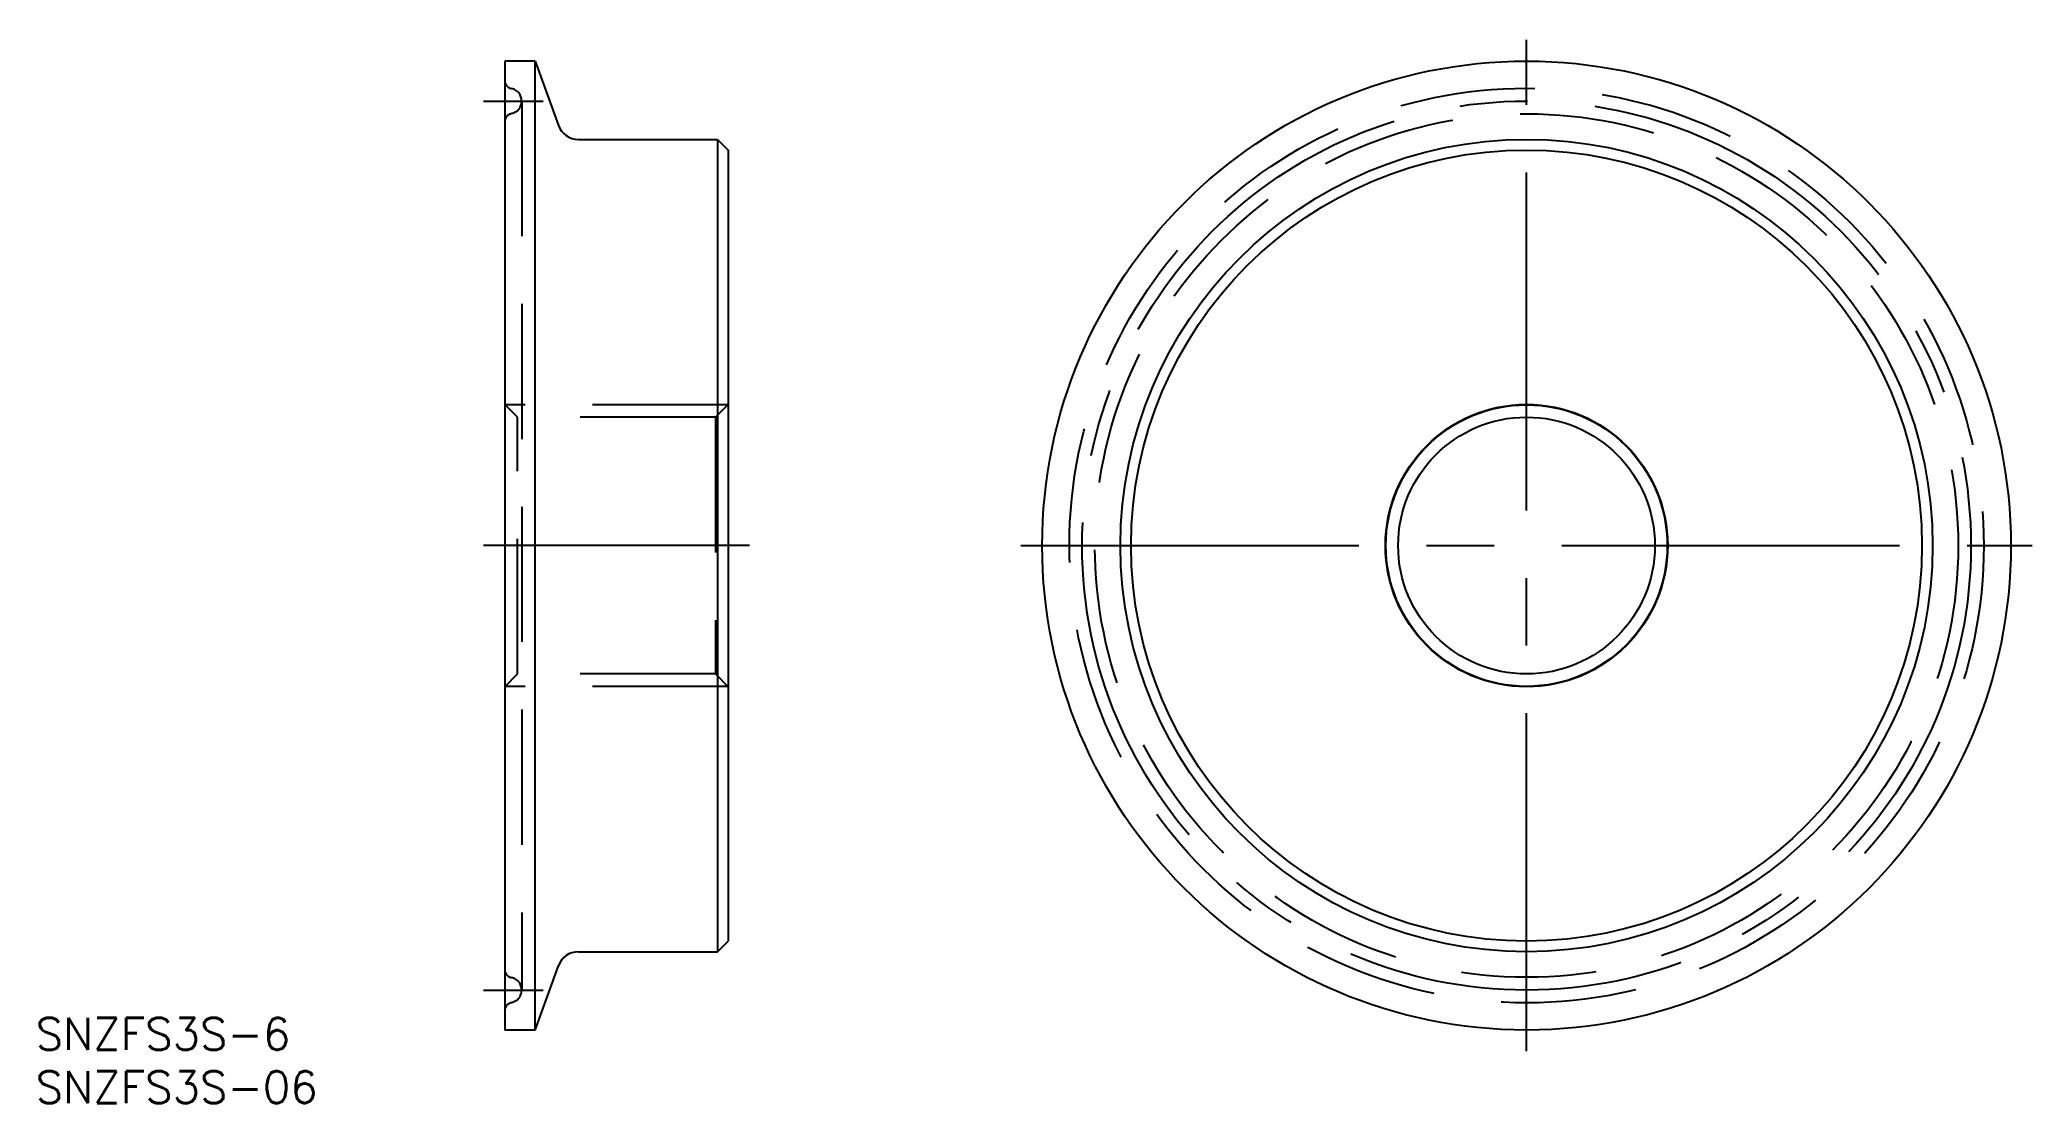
# Model space of a CAD drawing. Extents: x -140 to 48, y -52 to 48.
import ezdxf

# ---------------------------------------------------------------- set-up
doc = ezdxf.new("R2010")
doc.units = 0
doc.linetypes.add('CENTER', pattern=[50.8, 31.75, -6.35, 6.35, -6.35])
doc.linetypes.add('DASHED', pattern=[19.05, 12.7, -6.35])
doc.layers.get('0').update_dxf_attribs({"linetype": 'CONTINUOUS'})
doc.layers.add('CENTER', color=1, linetype='CENTER')
doc.styles.get("Standard").update_dxf_attribs({"font": 'txt.shx', "height": 3, "bigfont": 'bigfont.shx'})

msp = doc.modelspace()

# ---------------------------------------------------------------- linework, layer by layer
at = {"color": 7, "linetype": 'CONTINUOUS'}
for p, q in [((-96, 45.5), (-96, -45.5)), ((-93.15, 45.5), (-96, 45.5)), ((-93.15, -45.5), (-93.15, 45.5)), ((-93.15, 45.5), (-90.95, 39.47)), ((-89.07, 38.15), (-76, 38.15)), ((-76, 38.15), (-76, -38.15)), ((-76, 38.15), (-75, 37.15)), ((-75, 37.15), (-75, -37.15)), ((-76, -38.15), (-75, -37.15)), ((-89.07, -38.15), (-76, -38.15)), ((-93.15, -45.5), (-90.95, -39.47)), ((-93.15, -45.5), (-96, -45.5))]:
    msp.add_line(p, q, dxfattribs=at)
at = {"color": 3, "linetype": 'DASHED'}
for p, q in [((-94.4, 41.75), (-94.4, -41.75)), ((-94.8, 12.06), (-96, 13.26)), ((-75.04, 13.22), (-95.96, 13.22)), ((-76.2, 12.06), (-75, 13.26)), ((-94.8, -12.06), (-94.8, 12.06)), ((-76.2, 12.06), (-94.8, 12.06)), ((-76.2, 12.06), (-76.2, -12.06)), ((-94.8, -12.06), (-96, -13.26)), ((-76.2, -12.06), (-94.8, -12.06)), ((-76.2, -12.06), (-75, -13.26)), ((-75.04, -13.22), (-95.96, -13.22))]:
    msp.add_line(p, q, dxfattribs=at)
at = {"color": 7, "linetype": 'CONTINUOUS'}
for radius in [45.5, 38.15, 37.15, 13.26, 12.06]:
    msp.add_circle((0, 0), radius, dxfattribs=at)
at = {"color": 3, "linetype": 'DASHED'}
for radius in [42.95, 40.55]:
    msp.add_circle((0, 0), radius, dxfattribs=at)
at = {"color": 3, "linetype": 'CONTINUOUS'}
msp.add_circle((0, 0), 13.22, dxfattribs=at)
at = {"color": 3, "linetype": 'DASHED'}
for centre, radius, start, end in [((-95.2, 43.71), 0.8, 180, 258.463), ((-95.6, 41.75), 1.2, 281.537, 78.463), ((-95.2, 39.79), 0.8, 101.537, 180), ((-95.2, -39.79), 0.8, 180, 258.463), ((-95.6, -41.75), 1.2, 281.537, 78.463), ((-95.2, -43.71), 0.8, 101.537, 180)]:
    msp.add_arc(centre, radius, start, end, dxfattribs=at)
at = {"color": 7, "linetype": 'CONTINUOUS'}
for centre, start, end in [((-89.07, 40.15), 200, 270), ((-89.07, -40.15), 90, 160)]:
    msp.add_arc(centre, 2, start, end, dxfattribs=at)
at = {"layer": 'CENTER', "color": 1, "linetype": 'CENTER'}
for p, q in [((0, -47.5), (0, 47.5)), ((-98, 41.75), (-92.4, 41.75)), ((-73, 0), (-98, 0)), ((-47.5, 0), (47.5, 0)), ((-98, -41.75), (-92.4, -41.75))]:
    msp.add_line(p, q, dxfattribs=at)
msp.add_circle((0, 0), 41.75, dxfattribs=at)

# ---------------------------------------------------------------- texts
at = {"color": 7, "linetype": 'CONTINUOUS'}
for s, p in [('SNZFS3S-6', (-140.06, -47.37)), ('SNZFS3S-06', (-140.06, -52.37))]:
    msp.add_text(s, height=3, dxfattribs=at).set_placement(p)

doc.saveas('drawing.dxf')
